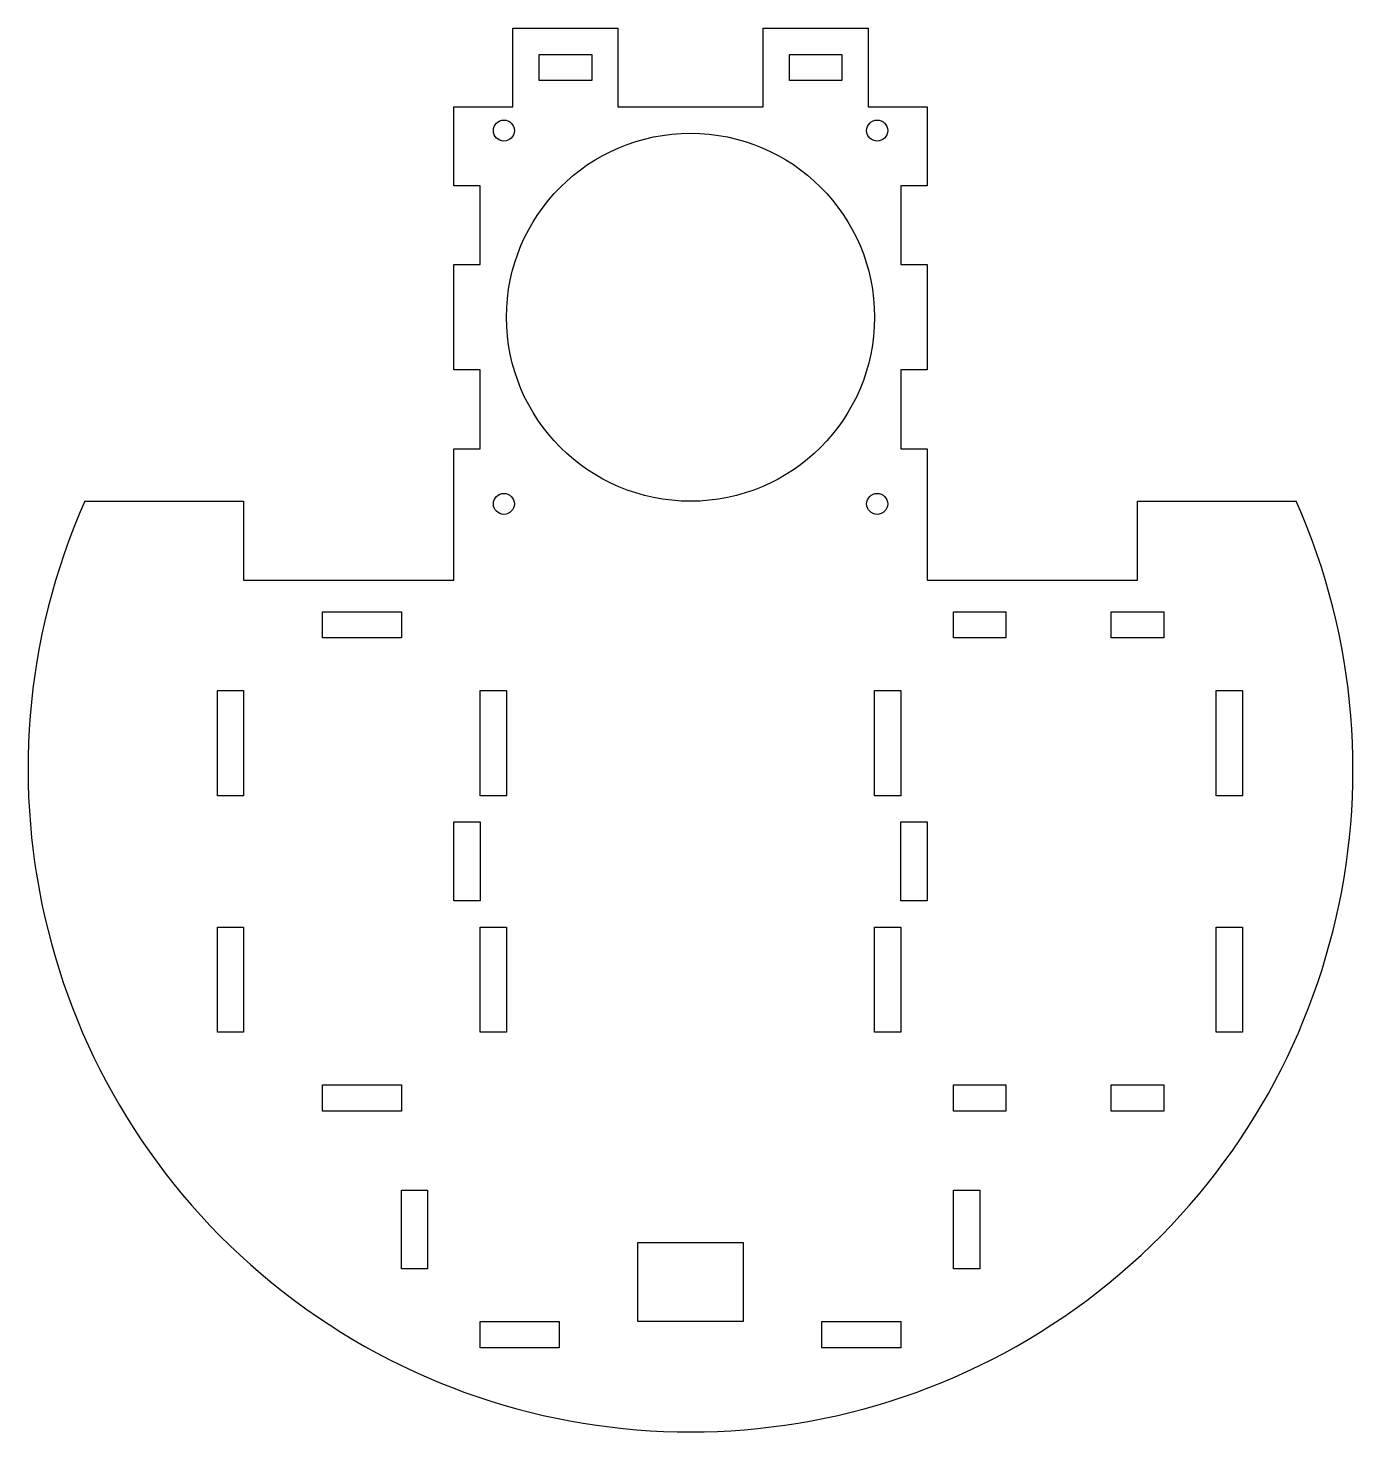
# Model space of a CAD drawing. Header units: millimetres. Extents: x -56 to 196, y -223 to 44.
import ezdxf

# ---------------------------------------------------------------- set-up
doc = ezdxf.new("R2010")
doc.units = ezdxf.units.MM

msp = doc.modelspace()

# ---------------------------------------------------------------- linework, layer by layer
at = {"color": 7, "linetype": 'Continuous', "lineweight": 25}
for p, q in [((36.68, 43.97), (56.68, 43.97)), ((36.68, 28.97), (36.68, 43.97)), ((56.68, 43.97), (56.68, 28.97)), ((84.28, 43.97), (104.28, 43.97)), ((84.28, 28.97), (84.28, 43.97)), ((104.28, 43.97), (104.28, 28.97)), ((41.68, 33.97), (41.68, 38.97)), ((41.68, 38.97), (51.68, 38.97)), ((51.68, 38.97), (51.68, 33.97)), ((89.28, 33.97), (89.28, 38.97)), ((89.28, 38.97), (99.28, 38.97)), ((99.28, 38.97), (99.28, 33.97)), ((51.68, 33.97), (41.68, 33.97)), ((99.28, 33.97), (89.28, 33.97)), ((25.48, 28.97), (36.68, 28.97)), ((25.48, 13.97), (25.48, 28.97)), ((56.68, 28.97), (84.28, 28.97)), ((104.28, 28.97), (115.48, 28.97)), ((115.48, 28.97), (115.48, 13.97)), ((30.48, 13.97), (25.48, 13.97)), ((30.48, -1.03), (30.48, 13.97)), ((110.48, 13.97), (110.48, -1.03)), ((115.48, 13.97), (110.48, 13.97)), ((25.48, -1.03), (30.48, -1.03)), ((25.48, -21.03), (25.48, -1.03)), ((110.48, -1.03), (115.48, -1.03)), ((115.48, -1.03), (115.48, -21.03)), ((30.48, -21.03), (25.48, -21.03)), ((30.48, -36.03), (30.48, -21.03)), ((110.48, -21.03), (110.48, -36.03)), ((115.48, -21.03), (110.48, -21.03)), ((25.48, -36.03), (30.48, -36.03)), ((25.48, -61.03), (25.48, -36.03)), ((110.48, -36.03), (115.48, -36.03)), ((115.48, -36.03), (115.48, -61.03)), ((-44.74, -46.03), (-14.52, -46.03)), ((-14.52, -46.03), (-14.52, -61.03)), ((155.48, -46.03), (185.69, -46.03)), ((155.48, -61.03), (155.48, -46.03)), ((-14.52, -61.03), (25.48, -61.03)), ((115.48, -61.03), (155.48, -61.03)), ((0.48, -72.03), (0.48, -67.03)), ((0.48, -67.03), (15.48, -67.03)), ((15.48, -67.03), (15.48, -72.03)), ((120.48, -72.03), (120.48, -67.03)), ((120.48, -67.03), (130.48, -67.03)), ((130.48, -67.03), (130.48, -72.03)), ((150.48, -72.03), (150.48, -67.03)), ((150.48, -67.03), (160.48, -67.03)), ((160.48, -67.03), (160.48, -72.03)), ((15.48, -72.03), (0.48, -72.03)), ((130.48, -72.03), (120.48, -72.03)), ((160.48, -72.03), (150.48, -72.03)), ((-19.52, -82.03), (-14.52, -82.03)), ((-19.52, -102.03), (-19.52, -82.03)), ((-14.52, -82.03), (-14.52, -102.03)), ((30.48, -102.03), (30.48, -82.03)), ((30.48, -82.03), (35.48, -82.03)), ((35.48, -82.03), (35.48, -102.03)), ((105.48, -82.03), (110.48, -82.03)), ((105.48, -102.03), (105.48, -82.03)), ((110.48, -82.03), (110.48, -102.03)), ((170.48, -102.03), (170.48, -82.03)), ((170.48, -82.03), (175.48, -82.03)), ((175.48, -82.03), (175.48, -102.03)), ((-14.52, -102.03), (-19.52, -102.03)), ((35.48, -102.03), (30.48, -102.03)), ((110.48, -102.03), (105.48, -102.03)), ((175.48, -102.03), (170.48, -102.03)), ((25.48, -122.03), (25.48, -107.03)), ((25.48, -107.03), (30.48, -107.03)), ((30.48, -107.03), (30.48, -122.03)), ((110.48, -122.03), (110.48, -107.03)), ((110.48, -107.03), (115.48, -107.03)), ((115.48, -107.03), (115.48, -122.03)), ((30.48, -122.03), (25.48, -122.03)), ((115.48, -122.03), (110.48, -122.03)), ((-19.52, -127.03), (-14.52, -127.03)), ((-19.52, -147.03), (-19.52, -127.03)), ((-14.52, -127.03), (-14.52, -147.03)), ((30.48, -127.03), (35.48, -127.03)), ((30.48, -147.03), (30.48, -127.03)), ((35.48, -127.03), (35.48, -147.03)), ((105.48, -127.03), (110.48, -127.03)), ((105.48, -147.03), (105.48, -127.03)), ((110.48, -127.03), (110.48, -147.03)), ((170.48, -127.03), (175.48, -127.03)), ((170.48, -147.03), (170.48, -127.03)), ((175.48, -127.03), (175.48, -147.03)), ((-14.52, -147.03), (-19.52, -147.03)), ((35.48, -147.03), (30.48, -147.03)), ((110.48, -147.03), (105.48, -147.03)), ((175.48, -147.03), (170.48, -147.03)), ((0.48, -162.03), (0.48, -157.03)), ((0.48, -157.03), (15.48, -157.03)), ((15.48, -157.03), (15.48, -162.03)), ((120.48, -162.03), (120.48, -157.03)), ((120.48, -157.03), (130.48, -157.03)), ((130.48, -157.03), (130.48, -162.03)), ((150.48, -162.03), (150.48, -157.03)), ((150.48, -157.03), (160.48, -157.03)), ((160.48, -157.03), (160.48, -162.03)), ((15.48, -162.03), (0.48, -162.03)), ((130.48, -162.03), (120.48, -162.03)), ((160.48, -162.03), (150.48, -162.03)), ((15.48, -192.03), (15.48, -177.03)), ((15.48, -177.03), (20.48, -177.03)), ((20.48, -177.03), (20.48, -192.03)), ((120.48, -192.03), (120.48, -177.03)), ((120.48, -177.03), (125.48, -177.03)), ((125.48, -177.03), (125.48, -192.03)), ((60.48, -202.03), (60.48, -187.03)), ((60.48, -187.03), (80.48, -187.03)), ((80.48, -187.03), (80.48, -202.03)), ((20.48, -192.03), (15.48, -192.03)), ((125.48, -192.03), (120.48, -192.03)), ((30.48, -207.03), (30.48, -202.03)), ((30.48, -202.03), (45.48, -202.03)), ((45.48, -202.03), (45.48, -207.03)), ((80.48, -202.03), (60.48, -202.03)), ((95.48, -207.03), (95.48, -202.03)), ((95.48, -202.03), (110.48, -202.03)), ((110.48, -202.03), (110.48, -207.03)), ((45.48, -207.03), (30.48, -207.03)), ((110.48, -207.03), (95.48, -207.03))]:
    msp.add_line(p, q, dxfattribs=at)
for centre, radius in [((34.98, 24.47), 2), ((105.98, 24.47), 2), ((70.48, -11.03), 35), ((34.98, -46.53), 2), ((105.98, -46.53), 2)]:
    msp.add_circle(centre, radius, dxfattribs=at)
msp.add_arc((70.48, -97.03), 126, 156.1238, 23.8762, dxfattribs=at)

doc.saveas('drawing.dxf')
